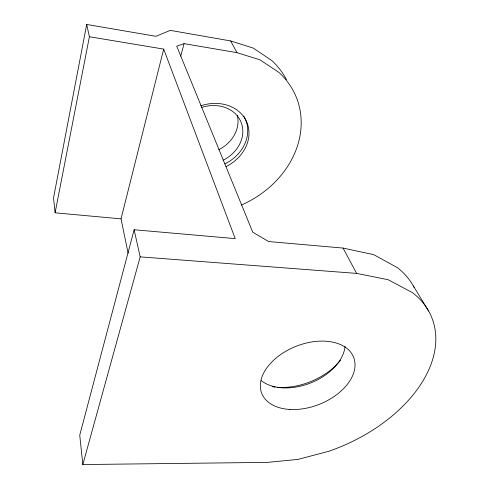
<?xml version="1.0" encoding="UTF-8"?>
<svg xmlns="http://www.w3.org/2000/svg" width="489" height="489" viewBox="0 0 489 489"><rect width="100%" height="100%" fill="white"/><g stroke="black" fill="none" stroke-linecap="round" stroke-linejoin="round"><path stroke-width="0.73" d="M286.444 79.615A92.25 78.307 -22.6 0 0 271.688 60.459L253.192 48.075L230.686 40.948L170.276 30.373L155.887 36.308L86.687 24.45L53.552 197.8L55.092 212.813L121.027 218.864L128.124 253.186M55.092 212.813L89.395 36.736L86.687 24.45M121.027 218.864L163.687 49.102L89.395 36.736M134.114 229.757L79.738 435.167L82.818 464.55L267.587 462.386L298.021 459.385L328.645 451.329A136.076 86.614 -21.4 0 0 412.624 292.74L388.168 279.726L356.622 273.394L140.184 256.859L134.114 229.757L235.215 238.62L163.687 49.102M180.734 56.174L184.06 43.649L236.933 52.653L259.94 59.811L278.797 72.317A94.524 79.2 -22.5 0 1 241.456 205.032M82.818 464.55L140.184 256.859M184.06 43.649L176.731 46.174L252.758 232.202L268.602 241.548L343.04 248.076L373.675 254.641L397.594 267.764A131.407 86.596 -21.5 0 1 414.091 287.336M413.358 285.992L428.553 310.955M343.04 248.076L356.622 273.394M230.686 40.948L236.933 52.653M201.688 107.378A34.206 28.668 -22.5 0 1 241.028 122.134A34.206 28.668 -22.5 0 1 223.161 160.251M237.354 115.435A33.552 28.417 -22.6 0 1 218.846 149.683M345.051 346.353A48.008 31.278 -21.5 0 1 311.426 382.661A48.008 31.278 -21.5 0 1 261.273 380.638M340.497 360.197A54.847 35.984 -21.5 0 1 277.324 387.288M275.173 387.086A54.847 35.984 -21.5 0 1 272.19 386.677M200.679 105.826A39.536 33.05 -22.4 0 1 246.847 122.305A39.536 33.05 -22.4 0 1 226.028 166.627M243.687 115.96A39.34 32.977 -22.5 0 1 224.922 163.919M289.861 409.452A49.358 31.259 -21.4 0 0 354.586 360.472A49.358 31.259 -21.4 0 0 278.602 356.035A49.358 31.259 -21.4 0 0 289.861 409.452"/></g></svg>
